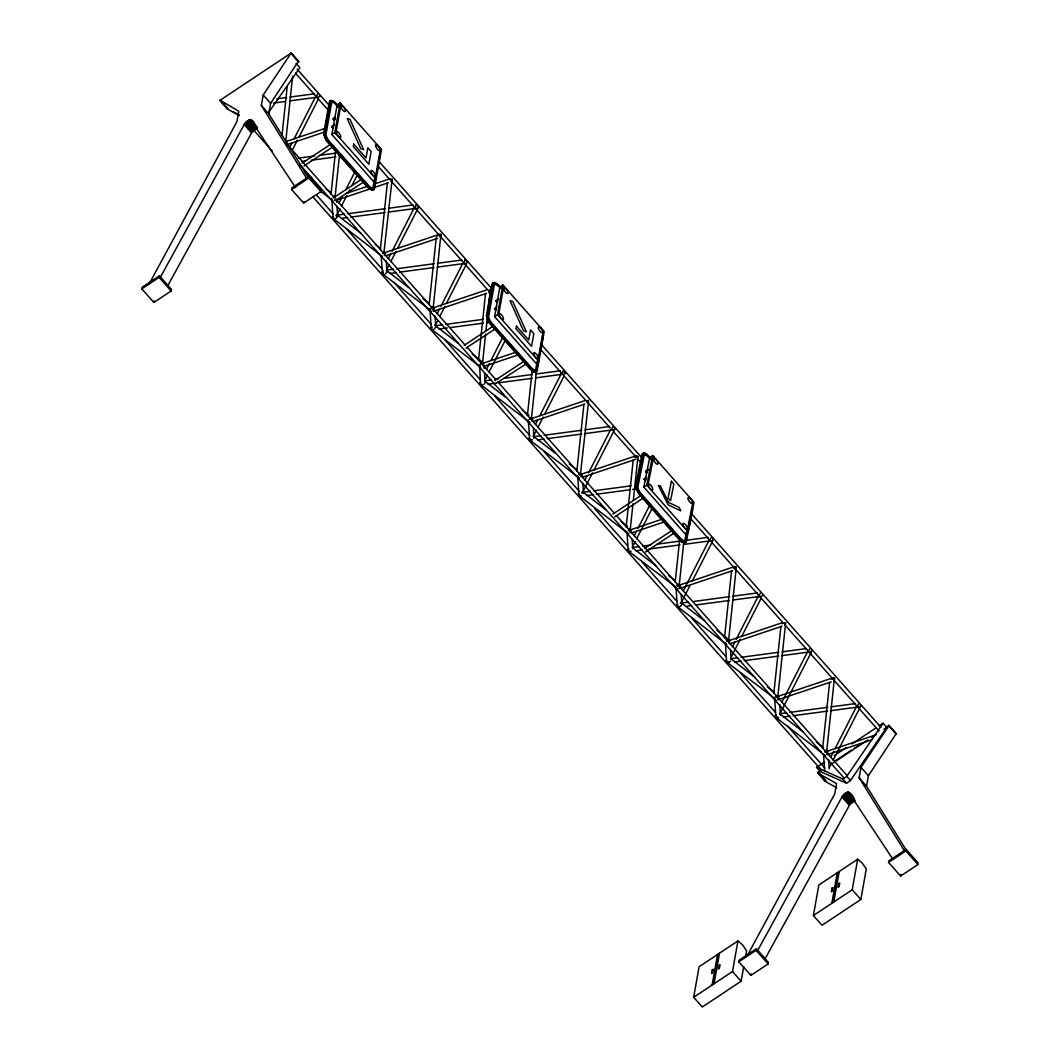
<?xml version="1.0" encoding="UTF-8"?>
<svg xmlns="http://www.w3.org/2000/svg" width="1060" height="1060" viewBox="0 0 1060 1060"><rect width="100%" height="100%" fill="white"/><g stroke="black" fill="none" stroke-linecap="round" stroke-linejoin="round"><path stroke-width="1.5" d="M418.435 207.389L418.342 207.614M563.509 370.324L561.76 374.048M711.247 537.566L709.63 540.295M857.01 706.861L858.706 703.8M282.04 135.309L287.22 86.191M285.723 141.656L292.639 76.161M331.011 194.179L335.675 149.964M339.531 154.68L335.04 197.253L333.105 197.915M380.328 249.762L387.404 182.638M383.879 253.115L392.134 179.166M429.154 304.816L436.243 237.678M431.751 308.579L433.182 307.917L440.973 234.207M478.471 360.4L485.559 293.276M481.598 363.938L482.499 363.5L485.626 334.006M485.97 330.733L487.348 317.629M488.554 306.168L490.29 289.791M527.403 415.56L532.239 369.715M530.53 419.098L531.431 418.66L536.453 371.146M576.852 471.289L583.928 404.165M580.403 474.642L588.658 400.693L586.723 401.356M626.168 526.886L633.244 459.762M629.282 530.424L630.197 529.987L632.966 503.765M633.31 500.492L637.974 456.277M675.193 582.152L679.685 539.58M677.79 585.915L679.235 585.226L683.726 542.654L684.906 541.965A7.513 2.796 56.6 0 0 685.899 540.852L692.021 510.151A7.513 2.796 56.6 0 0 691.942 508.35M724.51 637.749L731.599 570.611M727.637 641.287L728.538 640.85L736.157 568.769M773.826 693.333L780.915 626.208M776.423 697.096L777.868 696.407L785.646 622.724L783.711 623.399M822.653 748.373L829.569 682.892M825.263 752.136L826.681 751.487L834.472 677.777M307.93 176.887L268.776 113.804L270.631 103.376L298.204 61.493M907.439 852.054L866.55 786.162L868.405 775.748L896.084 733.798M337.319 217.035C336.802 218.519 332.933 220.4 333.118 217.764M431.195 328.865L430.108 310.063M482.817 385.018L480.511 384.462L479.65 365.143M529.748 440.284L528.344 420.807M578.892 495.351L577.793 476.55M582.298 474.853L581.635 476.324M726.63 662.182L725.464 642.996M141.815 288.877L142.093 287.286L159.384 275.812L171.442 289.406L171.163 290.983L153.872 302.458L141.815 288.877L159.106 277.402L159.384 275.812M153.872 302.458L154.15 300.881M306.605 178.332L261.369 105.444L263.224 95.016L291.169 53L220.135 100.249L238.765 111.247L236.91 121.661L149.102 284.04M291.566 189.488L291.844 187.911L309.136 176.424L321.193 190.018L320.915 191.608L303.624 203.083L291.566 189.488L308.857 178.014L309.136 176.424M303.624 203.083L303.902 201.493M324.281 133.494L324.863 130.248M325.433 127.014L326.877 118.905M327.46 115.672L328.03 112.426M328.613 109.18L329.183 105.947M332.76 127.955L333.45 127.16L332.509 126.1L333.383 127.544L332.76 127.955L331.886 126.511L334.523 124.484M334.827 119.462L333.887 118.402L334.761 119.846L334.139 120.257L333.264 118.813L335.397 116.945M331.82 126.895L332.509 126.1M333.198 119.197L333.887 118.402M334.139 120.257L333.264 118.813M340.127 102.886L334.841 132.579L376.207 179.206L373.239 181.18L331.86 134.541L337.146 104.861L340.127 102.886L381.494 149.513L374.458 188.601A8.268 3.034 56.4 0 1 373.796 189.7L370.602 188.72A8.268 3.034 56.4 0 1 368.575 186.798L329.077 142.278A8.268 3.034 56.4 0 1 327.156 139.748L324.744 134.408A8.268 3.034 56.4 0 1 324.625 132.421L330.11 101.627A8.268 3.034 56.4 0 1 330.786 100.528L333.966 101.508A8.268 3.034 56.4 0 1 336.007 103.43L338.193 105.907M335.768 133.626L341.068 103.946M374.471 179.034L373.054 187.01A6.015 2.2 56.4 0 1 368.774 185.699L329.276 141.179A6.015 2.2 56.4 0 1 326.043 134.011L331.528 103.218A6.015 2.2 56.4 0 1 335.808 104.529L337.994 107.007M375.267 178.146L380.553 148.453M376.3 175.099L373.994 188.07A7.513 2.756 56.4 0 1 373.041 189.184L371.079 188.587A7.513 2.756 56.4 0 1 368.642 186.427L329.143 141.921A7.513 2.756 56.4 0 1 326.877 138.78L325.407 135.495A7.513 2.756 56.4 0 1 325.102 132.951L330.587 102.157A7.513 2.756 56.4 0 1 331.541 101.044L333.502 101.641A7.513 2.756 56.4 0 1 335.94 103.8L338.127 106.265M376.883 171.866L377.453 168.619M378.897 160.524L379.48 157.278M487.587 312.329L490.184 297.741M490.753 294.508L492.489 284.782A7.513 2.756 56.4 0 1 492.82 284.014M495.484 310.037L496.173 309.242L495.484 310.037L494.609 308.592L496.756 306.711M496.849 302.339L497.551 301.543L496.849 302.339L495.987 300.894L498.77 298.894M494.543 308.977L496.504 308.129M495.908 301.279L496.61 300.483L497.471 301.928M502.851 284.954L497.551 314.648L538.93 361.288L535.962 363.262L494.583 316.622L499.869 286.929L502.851 284.954L544.217 331.594L537.182 370.669A8.268 3.034 56.4 0 1 536.519 371.768L534.863 372.471L532.517 371.344A8.268 3.034 56.4 0 1 530.477 369.423L490.992 324.903A8.268 3.034 56.4 0 1 489.058 322.359L486.646 317.033A8.268 3.034 56.4 0 1 486.527 315.045L492.012 284.252A8.268 3.034 56.4 0 1 492.688 283.152L495.219 283.669M498.492 315.708L503.778 286.014M537.195 361.102L535.777 369.079A6.015 2.2 56.4 0 1 531.484 367.78L491.999 323.26A6.015 2.2 56.4 0 1 488.753 316.092L494.238 285.299A6.015 2.2 56.4 0 1 498.531 286.611M537.99 360.228L543.276 330.534M537.817 363.116L538.387 359.87M538.44 360.426L536.718 370.139A7.513 2.756 56.4 0 1 535.75 371.265L533.803 370.669A7.513 2.756 56.4 0 1 531.365 368.509L491.867 323.989A7.513 2.756 56.4 0 1 489.601 320.849L488.117 317.576A7.513 2.756 56.4 0 1 487.825 315.032L493.298 284.239A7.513 2.756 56.4 0 1 494.265 283.113L496.226 283.709A7.513 2.756 56.4 0 1 498.664 285.869L500.85 288.346M539.023 357.18L539.606 353.934M540.176 350.701L541.62 342.592M743.696 966.76L741.112 981.229L702.276 1007L693.664 997.288L699.096 966.733L737.932 940.962L742.437 944.738L746.558 950.688L745.405 957.114M712.108 985.045L717.54 954.49M713.075 984.396L718.521 953.854M714.042 983.76L719.488 953.205M693.664 997.288L732.5 971.516L737.932 940.962M738.807 961.817L739.085 960.228L756.376 948.753L768.434 962.347L768.155 963.938L750.864 975.412L738.807 961.817L756.098 950.343L756.376 948.753M750.864 975.412L751.142 973.822M813.391 915.535L818.837 884.994L857.672 859.223L862.178 862.999L866.285 868.935L860.853 899.49L822.017 925.261L813.391 915.535L852.227 889.764L857.672 859.223M831.848 903.292L837.281 872.751M832.815 902.656L838.248 872.115M833.783 902.007L839.228 871.466M904.379 850.703L859.13 777.801L860.998 767.387L889.088 725.451L885.815 727.319M888.558 862.429L888.837 860.853L906.128 849.378L918.185 862.972L917.907 864.549L900.616 876.024L888.558 862.429L905.849 850.955L906.128 849.378M900.616 876.024L900.894 874.447M644.957 480.524L645.646 479.729L644.957 480.524L644.082 479.08L645.938 477.384M645.54 471.779L646.242 470.998L647.103 472.442L646.481 472.853L645.62 471.408L648.256 469.381M644.016 479.451L645.951 478.617M646.481 472.853L647.183 472.058M643.831 487.083L649.74 457.483L652.708 455.522L694.035 502.387L688.125 532.001L685.158 533.948L643.831 487.083L646.799 485.122L652.708 455.522M647.74 486.195L653.649 456.582M686.549 531.828L684.959 539.779A6.015 2.239 56.6 0 1 680.613 538.44L641.167 493.708A6.015 2.239 56.6 0 1 637.987 486.513L644.122 455.813A6.015 2.239 56.6 0 1 648.468 457.151L650.601 459.576M687.185 530.928L693.094 501.327M686.191 538.679L686.84 535.459M689.424 522.527L690.06 519.294M286.213 143.431L285.564 141.801M332.085 199.677L332.138 200.95L333.171 201.281M391.988 179.59L390.915 181.552M479.557 365.899L479.597 367.171L480.63 367.502M676.28 587.651L676.585 589.161L677.817 589.108M725.596 643.248L725.636 644.52L726.67 644.851M774.913 698.831L775.218 700.342L776.45 700.289M834.803 678.758L833.73 680.706M239.003 115.54L227.502 109.034L220.215 100.143M747.658 954.954L834.684 794.033L836.539 783.618L817.817 773.005L821.248 770.169M818.267 772.197L825.687 780.558L825.276 781.392L836.777 787.911M808.263 651.476L809.88 648.746M317.735 93.995L316.065 97.374L289.857 100.885M612.892 426.716L611.222 430.082L585.014 433.593M384.356 252.876L382.421 253.512M433.182 307.917L431.831 308.327M482.499 363.5L480.577 364.15M531.431 418.66L529.496 419.296M580.88 474.403L579.529 474.814M630.197 529.987L628.262 530.623M728.538 640.85L726.617 641.486M826.681 751.487L825.329 751.898M298.708 61.652L290.996 53.027M380.381 254.89L332.575 218.029L333.555 216.77M429.803 309.732L381.401 273.069L383.375 270.883M429.207 309.931L429.777 309.109M479.544 365.037L478.603 365.581L430.718 328.653L432.175 326.944M472.177 354.067L482.512 362.043L481.942 362.865M528.476 420.184L527.535 420.727L479.65 383.813L480.63 382.554M577.183 476.404L529.099 439.555L529.669 438.721M576.905 476.417L577.25 475.741M626.818 531.802L626.129 531.524M675.856 587.068L627.441 550.405L628.898 548.696M675.246 587.267L675.167 586.789M724.642 642.917L676.757 606.002L677.737 604.743M716.918 630.408L728.551 639.379L727.571 640.637M774.489 698.262L726.073 661.586L726.643 660.764A2.2 1.02 -13.4 0 1 725.689 660.34M773.893 698.46L773.8 697.97M821.421 752.507L774.913 716.626L776.37 714.917M220.043 100.435L227.45 108.875M335.53 199.015L334.576 200.486M430.466 309.798L430.89 311.931M482.777 365.753L482.949 363.977L481.929 363.633M531.709 420.913L531.881 419.124L530.384 418.952L585.16 400.534M578.164 476.284L577.978 478.06L579.475 478.245M581.145 476.656L581.331 474.867L580.297 474.535M728.816 643.102L728.988 641.313L727.491 641.128L782.267 622.724M386.874 272.128L385.257 274.05M435.7 327.169L434.083 329.09M533.723 438.416L533.432 428.28M289.685 147.459L291.924 143.087M294.163 138.701L315.019 97.785M292.215 150.361L297.423 140.132M298.92 137.217L318.291 99.216M339.001 203.056L341.983 197.213M345.706 189.899L354.65 172.369M336.311 216.187L340.035 208.873M341.532 205.958L346.739 195.729M348.236 192.801L349.72 189.886M351.96 185.5L357.18 175.271M388.318 258.653L390.557 254.268M392.041 251.339L413.652 208.966M386.383 270.313L389.351 264.47M390.849 261.542L396.056 251.313M397.553 248.398L417.667 208.939M437.157 313.694L439.383 309.308M440.88 306.38L462.478 264.006M435.209 325.354L437.449 320.968M439.675 316.595L444.895 306.366M446.379 303.438L466.493 263.98M486.474 369.277L489.455 363.434M490.939 360.519L502.864 337.133M484.526 380.951L487.507 375.108M488.991 372.179L504.639 341.492M535.406 424.437L537.632 420.051M539.871 415.666L561.469 373.292M533.458 436.11L536.439 430.254M537.923 427.339L543.144 417.11M544.628 414.182L564 376.194M584.842 480.18L587.081 475.794M588.565 472.866L610.176 430.492M582.152 493.298L592.58 472.839M594.077 469.925L614.191 430.466M634.158 535.764L636.398 531.378M637.895 528.463L649.807 505.077M632.224 547.437L635.205 541.594M636.689 538.666L652.337 507.978M683.197 591.029L709.272 539.885M681.249 602.703L690.192 585.16M692.418 580.787L712.532 541.329M732.513 646.626L734.739 642.241M736.236 639.312L757.834 596.939M730.565 658.286L740.251 639.299M741.735 636.371L761.106 598.383M781.829 702.21L807.905 651.078M779.882 713.883L811.165 652.51M830.656 757.264L833.637 751.408M835.121 748.492L856.732 706.119M829.463 767.466L831.689 763.081M833.187 760.153L860.004 707.55M160.153 277.654L244.184 124.603C246.887 120.005 252.359 116.812 254.996 124.616M167.573 286.014L251.949 132.341L257.341 128.114L249.922 119.753M757.131 951.456L841.958 796.974C845.893 790.985 850.08 789.952 854.029 798.458M764.551 959.817L849.722 804.712L855.115 800.472L847.695 792.112M531.616 439.9L530.941 440.827M728.591 661.93L727.915 662.871M777.417 716.984L776.755 717.912M298.602 61.851L290.784 53.133M415.984 205.07L416.434 204.54L414.804 208.515L388.49 212.066M464.81 260.111L465.26 259.581L463.538 263.609L437.316 267.107M384.303 255.619L384.952 253.685L383.773 253.009M433.129 310.659L433.633 308.38L432.135 308.195L486.911 289.791M634.49 457.35L635.695 456.012M637.166 458.212L637.802 456.277L634.861 457.43M630.143 532.743L630.647 530.464L629.15 530.278M679.168 588.008L679.672 585.73L677.698 585.809M782.161 623.797L782.889 622.843M784.824 624.658L785.473 622.724M777.801 699.189L778.318 696.91L776.331 696.99M826.628 754.23L827.144 751.951L825.17 752.043M816.544 767.347L842.793 779.007L846.768 776.357L883.033 723.238L886.743 727.412L850.478 780.544L846.503 783.181L820.254 771.534L816.544 767.347L824.693 761.954M268.538 112.506L299.874 67.734L296.164 63.547M483.267 365.435L483.612 363.275L481.624 363.394M484.791 383.269L483.956 384.263M681.514 605.008L680.679 606.015M648.256 470.136L646.163 471.369M334.47 196.63L334.973 195.756L333.555 196.683M580.323 473.754L580.284 473.131M826.124 750.838L826.694 750.016L825.21 750.878M440.231 237.135L441.278 234.75M587.306 402.933L588.221 400.19M733.176 567.696L734.037 566.875M735.097 569.525L735.759 566.543M831.808 678.89L832.67 678.055M334.337 125.517L332.442 126.484M530.464 418.448L531.444 417.19L529.947 418.064M579.396 493.894L578.415 495.139L626.221 532.001M730.472 661.122L729.439 662.023M220.387 99.931L227.715 108.398M676.704 585.557L678.215 584.272M775.337 696.738L776.861 695.466M335.437 118.097L333.82 118.786M431.182 307.744L432.175 306.936M578.879 474.231L579.873 473.423M726.537 640.677L728.551 639.379M488.594 292.56L490.117 289.791M481.015 362.904L482.512 362.043M628.712 529.39L629.614 528.715M330.058 101.044L330.879 100.501M373.65 189.144A8.268 3.034 56.4 0 1 372.974 190.23L369.794 189.263A8.268 3.034 56.4 0 1 367.754 187.342L328.269 142.822A8.268 3.034 56.4 0 1 326.334 140.291L323.936 134.951A8.268 3.034 56.4 0 1 323.817 132.964L329.302 102.171A8.268 3.034 56.4 0 1 329.965 101.071L332.019 100.461M331.449 101.084L332.27 100.541M332.986 101.932L333.807 101.389M323.989 135.15L324.797 134.62M324.731 137.31L325.552 136.767M324.916 137.734L325.738 137.191M325.645 138.555L326.467 138.012M331.86 134.541L334.841 132.579M326.202 140.053L327.01 139.509M369.953 189.382L370.775 188.839M339.306 154.826L367.82 186.971A7.513 2.756 56.4 0 0 370.258 189.131L372.656 189.197M371.49 190.23L372.312 189.687M371.742 190.31L372.563 189.766M372.882 190.27L373.69 189.727M492.781 283.113L494.344 282.464L496.69 283.577A8.268 3.034 56.4 0 1 498.717 285.511L500.916 287.976M493.92 283.086L494.728 282.543M494.172 283.166L494.993 282.623M493.814 283.643L494.636 283.099M486.712 317.231L487.52 316.688M514.087 350.502L491.058 324.532A7.513 2.756 56.4 0 1 488.792 321.392L487.574 318.901L488.368 318.278M487.454 319.391L488.262 318.848M487.64 319.815L488.461 319.272M488.368 320.623L489.177 320.08M494.583 316.622L497.551 314.648M488.912 322.134L489.733 321.591M532.676 371.45L533.498 370.921M534.571 371.822L535.38 371.278M534.213 372.312L535.022 371.768A7.513 2.756 56.4 0 0 535.565 371.45M534.465 372.378L535.287 371.848M834.193 755.647L846.397 747.538M851.829 743.948L876.249 727.73M878.965 725.928L883.033 723.238M834.988 761.053L851.471 750.109M854.214 748.294L861.091 743.736M831.106 764.326L867.742 740.012M871.81 737.323L875.891 734.62M884.027 729.214L886.743 727.412M302.087 163.147L330.866 144.16M303.981 165.93L332.774 146.942M334.218 197.345L362.017 179.007M336.113 200.128L363.925 181.79M464.2 345.335L492.979 326.334M494.887 329.117L465.923 348.104M495.007 380.408L524.13 361.195M526.038 363.977L496.517 383.084M685.555 541.912A8.268 3.087 56.6 0 1 684.853 543.011L681.62 542.018A8.268 3.087 56.6 0 1 679.579 540.083L640.134 495.338A8.268 3.087 56.6 0 1 638.213 492.794L635.854 487.441A8.268 3.087 56.6 0 1 635.775 485.453L641.896 454.753A8.268 3.087 56.6 0 1 642.599 453.667L644.268 452.978L646.64 454.117A8.268 3.087 56.6 0 1 648.68 456.065L650.813 458.476M643.857 453.6L644.665 453.07M684.482 541.965L682.918 541.355A7.513 2.796 56.6 0 1 680.467 539.169L641.022 494.437A7.513 2.796 56.6 0 1 638.769 491.283L637.325 487.998A7.513 2.796 56.6 0 1 637.06 485.453L643.182 454.753A7.513 2.796 56.6 0 1 644.175 453.64L644.93 453.15M650.747 458.848L648.614 456.423A7.513 2.796 56.6 0 0 646.163 454.25L643.367 454.183M645.659 454.541L646.481 454.011M635.907 487.653L636.729 487.11M636.636 489.8L637.444 489.269M636.822 490.237L637.63 489.693M637.537 491.045L638.358 490.515M638.08 492.555L638.889 492.012M612.799 514.1L640.213 496.014M614.707 516.883L643.486 497.895M691.544 509.025L692.405 508.694A8.268 3.087 56.6 0 1 692.498 510.682L686.363 541.382A8.268 3.087 56.6 0 1 685.661 542.468L682.428 541.475A8.268 3.087 56.6 0 1 680.401 539.54L640.942 494.795A8.268 3.087 56.6 0 1 639.034 492.251L636.676 486.911A8.268 3.087 56.6 0 1 636.583 484.923L642.718 454.223A8.268 3.087 56.6 0 1 643.42 453.124M644.93 548.298L671.417 530.835M645.514 551.955L674.637 532.743M681.792 542.137L682.6 541.594M683.329 542.985L684.402 542.534M684.747 543.038L685.568 542.508M497.564 300.656L496.623 300.96M532.332 439.834L530.119 440.457M631.097 551.173L628.514 551.611M680.122 606.439L677.552 606.876M778.755 717.62L775.947 717.779M330.972 198.816L331.343 198.829M436.587 235.916L440.536 234.326M760.51 592.567L758.894 596.542L732.672 600.039M430.068 309.03L428.651 309.692L430.002 309.268M831.358 678.917L834.034 677.883M888.678 725.438L896.429 734.116M733.785 568.041L736.183 567.166M390.199 179.829L391.697 179.273M438.35 235.373L437.263 235.784M488.342 290.466L489.852 289.91M530.557 418.554L532.849 419.111M581.185 495.908L578.972 495.735M727.663 640.73L729.969 641.3M728.856 662.367L726.869 662.474M677.87 585.676L679.235 585.226M776.503 696.857L777.868 696.407M536.519 371.768L533.326 370.801A8.268 3.034 56.4 0 1 531.298 368.88L491.8 324.36A8.268 3.034 56.4 0 1 489.879 321.816L487.467 316.49A8.268 3.034 56.4 0 1 487.348 314.502L492.834 283.709A8.268 3.034 56.4 0 1 493.496 282.609M642.599 453.667L645.182 454.21M286.24 141.444L325.367 128.3M287.445 144.491L325.009 131.864M346.514 193.357L366.853 186.52M374.683 183.883L390.332 178.623M336.762 200.075L371.185 188.508M374.326 187.448L388.41 182.718M384.873 252.624L439.648 234.22M386.078 255.672L437.727 238.315M433.341 311.243L486.553 293.355M481.452 363.792L515.889 352.212M484.234 366.309L518.658 354.729M533.154 421.456L584.802 404.099M581.397 474.151L636.172 455.747M582.602 477.199L635.814 459.311M630.713 529.748L660.446 519.758M631.919 532.796L664.792 521.745M678.175 585.544L734.514 566.596M679.38 588.578L732.592 570.691M730.274 643.645L781.909 626.288M776.821 696.725L833.147 677.79M778.027 699.759L831.226 681.885M825.647 751.765L875.719 734.938M826.853 754.813L872.234 739.549M530.026 422.516L528.781 422.569L528.383 421.549M628.792 533.842L627.547 533.895L627.136 532.875M825.289 755.329L824.044 755.383L823.527 754.097L824.601 770.898M285.431 141.351L287.061 141.749M384.065 252.532L385.694 252.929M384.078 274.606L382.368 273.825L381.202 255.486M432.904 307.572L434.6 308.367M432.904 329.647L431.274 329.249M580.588 474.058L582.218 474.456M579.423 477.795L577.726 477.013M629.905 529.655L631.614 530.437M678.943 584.921L680.653 585.703M777.576 696.102L779.285 696.897M826.403 751.142L828.112 751.938M276.832 98.832L286.664 97.52M289.936 97.083L314.515 93.797M273.467 103.072L284.941 101.548M298.297 158.152L314.674 155.966M319.59 155.303L335.98 153.117M301.477 161.518L304.763 161.08M311.309 160.206L335.887 156.92M336.139 215.273L344.341 214.186M347.614 213.749L385.297 208.701M388.569 208.263L413.148 204.977M342.605 218.201L347.521 217.552M350.794 217.115L385.204 212.503M386.608 270.101L393.167 269.227M396.44 268.79L434.123 263.741M437.409 263.304L461.988 260.018M389.802 273.467L396.347 272.592M399.633 272.155L434.043 267.544M435.925 325.698L442.484 324.81M445.757 324.373L483.44 319.338M439.118 329.064L447.307 327.964M450.593 327.527L483.36 323.141M486.633 322.704L489.906 322.267M484.857 380.845L491.416 379.97M494.689 379.533L497.962 379.096M504.52 378.221L532.372 374.498M535.658 374.061L560.236 370.761M488.05 384.21L496.239 383.124M499.512 382.686L532.292 378.301M535.565 377.863L561.774 374.352M534.306 436.587L540.865 435.713M544.138 435.276L581.821 430.227M585.093 429.79L609.672 426.504M537.5 439.953L544.045 439.078M547.331 438.641L581.728 434.03M581.98 492.397L590.182 491.297M593.454 490.859L631.137 485.825M586.816 495.55L593.361 494.662M596.648 494.225L629.415 489.839M632.688 489.402L635.96 488.965M632.648 547.45L639.207 546.562M642.479 546.125L650.681 545.039M657.226 544.151L680.162 541.09M686.721 540.216L708.027 537.367M635.841 550.816L642.4 549.928M648.945 549.053L680.083 544.893M683.356 544.456L709.577 540.944M680.335 603.259L688.523 602.159M693.439 601.497L729.492 596.674M732.765 596.237L757.344 592.951M686.801 606.188L691.716 605.525M696.632 604.862L729.399 600.49M731.281 658.631L737.84 657.756M741.112 657.306L778.808 652.271M782.081 651.834L806.66 648.548M734.474 661.996L741.033 661.122M744.305 660.685L778.716 656.074M781.988 655.636L808.21 652.125M780.12 713.672L786.666 712.797M789.952 712.36L827.635 707.312M830.908 706.874L855.486 703.588M783.3 717.037L789.859 716.163M793.132 715.725L827.542 711.114M830.815 710.677L857.037 707.166M888.863 725.371L896.508 733.865M371.808 189.74L372.219 189.727A7.513 2.756 56.4 0 0 372.842 189.369M534.942 371.808L532.981 371.212A7.513 2.756 56.4 0 1 531.166 369.715M336.47 215.193L337.544 215.683M382.355 256.361L381.282 255.871M480.498 366.999L479.345 366.111M529.43 422.158L528.277 421.27M628.196 533.485L627.043 532.597L628.209 550.935M726.537 644.334L725.385 643.46M382.064 256.891L381.308 256.189M682.667 542.203L684.084 542.495A7.513 2.796 56.6 0 0 684.733 542.15M430.704 311.375L430.029 310.527M676.744 588.711L676.068 587.863L677.234 606.201M775.377 699.892L774.701 699.043L775.867 717.395M233.385 111.856L239.162 114.864M305.32 172.899L311.786 177.881M326.003 188.839L331.171 192.827M320.729 191.33L331.065 199.293M336.55 214.544L361.102 233.465M375.319 244.436L380.487 248.411M386.675 270.578L408.643 287.512M422.86 298.469L429.313 303.452M434.706 325.168L457.96 343.109M484.923 381.322L505.593 397.261M522.394 410.22L528.861 415.202M533.074 436.071L555.042 453.004M569.26 463.962L577.011 469.938M582.39 491.654L605.658 509.595M621.16 521.547L627.626 526.529M632.714 547.914L655.968 565.855M668.9 575.818L675.352 580.8M680.745 602.517L705.297 621.452M731.347 659.108L754.614 677.035M767.533 686.999L773.986 691.981M780.187 714.149L803.44 732.076M816.359 742.04L822.825 747.022M888.558 725.504L896.376 734.222M291.315 53.08L298.748 61.493M297.091 69.152L328.905 105.02M379.374 161.902L492.383 289.287M540.666 343.705L641.605 457.483M692.074 514.378L880.78 727.094M295.382 73.1L328.295 110.2M377.665 165.85L389.735 179.458M391.922 181.936L487.375 289.526M489.574 292.003L491.774 294.481M540.043 348.886L610.268 428.041M613.554 431.751L635.496 456.489M637.696 458.967L640.982 462.677M690.351 518.327L709.008 539.355M711.207 541.819L782.519 622.207M784.718 624.684L879.071 731.042M495.987 300.894L496.928 301.954M495.166 308.553L496.106 309.613M494.609 308.592L495.55 309.652M331.886 126.511L332.827 127.571M516.286 352.98L530.543 369.052M336.007 151.116L328.335 142.451A7.513 2.756 56.4 0 1 326.069 139.31L325.195 137.641M860.998 767.387L868.405 775.748M263.224 95.016L270.631 103.376M859.13 777.801L866.55 786.162M261.369 105.444L268.776 113.804M286.187 143.312L334.47 197.73M336.669 200.207L465.035 344.911M467.235 347.389L495.762 379.546M497.962 382.024L614.27 513.12M616.456 515.597L846.887 775.337M846.768 776.357L850.478 780.544M299.834 164.578L844.065 778.053M842.793 779.007L846.503 783.181M308.857 178.014L320.915 191.608M905.849 850.955L917.907 864.549M848.185 792.085L851.365 795.676M250.412 119.714L257.315 127.279M847.086 792.297L854.506 800.658M316.913 195.504L333.37 214.054M346.527 228.894L381.64 268.471M393.71 282.079L431.009 324.121M445.279 340.207L480.379 379.785M494.649 395.857L529.761 435.435M544.019 451.507L579.131 491.085M594.488 508.402L627.401 545.502M641.671 561.575L676.783 601.152M692.14 618.47L726.153 656.816M740.41 672.888L775.522 712.466M787.593 726.073L824.892 768.116M846.383 792.628L853.803 800.989M249.312 119.926L256.732 128.286M248.61 120.257L256.03 128.618M845.628 793.079L853.048 801.439M247.868 120.707L255.274 129.068M844.86 793.635L852.28 801.996M247.086 121.264L254.506 129.625M844.104 794.271L851.524 802.632M253.751 130.195L272.407 151.222M312.991 196.974L820.983 769.587M246.331 121.9L253.751 130.261M843.415 794.96L850.822 803.321M245.642 122.589L253.048 130.95M842.806 795.663L850.213 804.023M245.032 123.291L252.439 131.652M842.303 796.351L849.722 804.712M841.958 796.974L849.378 805.335M244.529 123.98L251.949 132.341M244.184 124.603L251.604 132.964M818.161 772.303L825.581 780.663M818.068 772.409L825.396 780.875M817.909 772.621L825.276 781.074M817.817 772.806L825.276 781.392M220.029 100.581L227.502 109.034M852.227 889.764L860.853 899.49M159.106 277.402L171.163 290.983M756.098 950.343L768.155 963.938M732.5 971.516L741.112 981.229M644.639 479.041L645.567 480.114M644.082 479.08L645.023 480.14M646.799 485.122L688.125 532.001M653 509.476L640.2 494.967A7.513 2.796 56.6 0 1 637.961 491.813L636.742 489.243M656.193 513.106L660.459 517.942M663.666 521.573L668.992 527.615M671.126 530.04L676.452 536.082M332.191 200.565L331.873 199.889L333.052 218.227M848.53 792.217L892.467 858.6M250.756 119.846L295.607 187.607M487.574 318.901L487.308 318.106A7.513 2.756 56.4 0 1 487.004 315.575M324.85 136.82L324.585 136.038A7.513 2.756 56.4 0 1 324.241 134.011M542.336 337.093L542.548 337.901A8.268 3.034 56.4 0 1 542.667 339.889M485.016 381.905L484.513 373.133M828.602 759.569L829.185 768.752M779.762 704.529L780.451 715.235M730.552 650.469L731.135 659.638M681.236 594.872L681.819 604.054M632.197 539.606L632.78 548.775M582.881 484.022L583.464 493.192M484.022 365.488L484.221 368.549M435.09 316.012L435.779 326.705M386.264 260.959L386.94 271.665M336.55 199.253L336.749 202.314M337.04 206.899L337.623 216.068M682.097 541.885A7.513 2.796 56.6 0 1 679.659 539.712M636.503 488.527A7.513 2.796 56.6 0 1 636.238 485.997M691.597 509.237A8.268 3.087 56.6 0 1 691.676 511.212M645.832 454.66A8.268 3.087 56.6 0 1 646.507 455.217M647.183 455.866A8.268 3.087 56.6 0 1 647.872 456.595M642.373 455.296A7.513 2.796 56.6 0 1 643.009 454.303M860.76 706.092A2.2 1.02 -13.4 0 1 858.269 707.206A2.2 1.02 -13.4 0 1 856.599 706.41M860.375 705.125A2.2 1.02 -13.4 0 1 860.853 705.536M762.604 595.455A2.2 1.02 -13.4 0 1 759.583 596.581A2.2 1.02 -13.4 0 1 758.841 595.19M762.71 594.899A2.2 1.02 -13.4 0 1 762.736 595.163M713.287 539.871A2.2 1.02 -13.4 0 1 710.796 540.984A2.2 1.02 -13.4 0 1 709.127 540.176M712.916 538.904A2.2 1.02 -13.4 0 1 713.221 539.076M677.764 605.286A2.2 1.02 -13.4 0 1 676.545 604.968M811.92 651.052A2.2 1.02 -13.4 0 1 809.442 652.165A2.2 1.02 -13.4 0 1 807.773 651.37M811.549 650.085A2.2 1.02 -13.4 0 1 811.854 650.257M776.397 716.467A2.2 1.02 -13.4 0 1 775.019 715.924M467.248 262.522A2.2 1.02 -13.4 0 1 465.327 263.556A2.2 1.02 -13.4 0 1 463.286 263.331M466.877 261.568A2.2 1.02 -13.4 0 1 467.38 262.231M431.725 327.938A2.2 1.02 -13.4 0 1 430.506 327.633M628.739 550.021A2.2 1.02 -13.4 0 1 627.52 549.703M480.538 383.495A2.2 1.02 -13.4 0 1 479.822 383.216M565.603 372.709A2.2 1.02 -13.4 0 1 563.575 374.312A2.2 1.02 -13.4 0 1 561.336 373.584M564.212 372.166A2.2 1.02 -13.4 0 1 565.43 372.484M529.47 438.654A2.2 1.02 -13.4 0 1 528.582 438.151M614.946 429.008A2.2 1.02 -13.4 0 1 613.024 430.042A2.2 1.02 -13.4 0 1 610.984 429.817M614.151 427.935A2.2 1.02 -13.4 0 1 615.065 428.717M579.409 494.424A2.2 1.02 -13.4 0 1 578.203 494.119M333.569 217.313A2.2 1.02 -13.4 0 1 332.191 216.77M319.789 96.301A2.2 1.02 -13.4 0 1 317.576 97.388A2.2 1.02 -13.4 0 1 315.655 96.884M319.709 95.506A2.2 1.02 -13.4 0 1 319.908 96.009M418.422 207.482A2.2 1.02 -13.4 0 1 415.401 208.595A2.2 1.02 -13.4 0 1 414.645 207.217M418.051 206.514A2.2 1.02 -13.4 0 1 418.541 207.19M383.428 272.857A2.2 1.02 -13.4 0 1 381.679 272.592M535.896 370.682A7.513 2.756 56.4 0 1 535.777 371.119M536.373 371.212A8.268 3.034 56.4 0 1 535.697 372.312M542.203 338.219A7.513 2.756 56.4 0 1 542.203 339.359M379.135 157.105A8.268 3.034 56.4 0 1 379.135 158.351M329.766 102.701A7.513 2.756 56.4 0 1 330.097 101.932M379.997 157.224A8.268 3.034 56.4 0 1 379.944 157.807M416.209 204.885L416.209 204.885M353.722 144.094L353.258 146.664L368.853 164.234L371.119 151.527L367.82 147.817L366.018 157.953L353.722 144.094M516.445 326.175L515.981 328.732L531.577 346.315L533.842 333.608L530.543 329.898L528.741 340.035L516.445 326.175M712.24 969.874L711.591 973.53L712.558 972.894L713.208 969.224L712.24 969.874M719.038 965.355L718.388 969.025L719.356 968.376L720.005 964.719L719.038 965.355M831.981 888.121L831.318 891.791L832.299 891.142L832.948 887.485L831.981 888.121M838.778 883.616L838.115 887.286L839.096 886.637L839.745 882.967L838.778 883.616M671.404 481.267L668.078 497.908L670.543 500.704L673.868 484.062L671.404 481.267M660.393 486.076L658.366 485.48L668.197 504.865L680.758 510.841L679.248 507.462L668.674 502.466L660.393 486.076M363.553 149.579L360.718 148.678L347.283 118.561L350.078 119.462L363.553 149.579M526.277 331.647L523.441 330.746L510.006 300.642L512.801 301.543L526.277 331.647M653.675 459.934A3.511 1.312 56.6 0 0 657.465 464.24A3.511 1.312 56.6 0 0 656.087 459.523A3.511 1.312 56.6 0 0 653.675 459.934M683.024 524.991A3.511 1.312 56.6 0 0 686.814 529.284A3.511 1.312 56.6 0 0 685.436 524.581A3.511 1.312 56.6 0 0 683.024 524.991M688.192 499.088A3.511 1.312 56.6 0 0 691.995 503.394A3.511 1.312 56.6 0 0 690.603 498.677A3.511 1.312 56.6 0 0 688.192 499.088M648.508 485.838A3.511 1.312 56.6 0 0 652.298 490.144A3.511 1.312 56.6 0 0 650.906 485.427A3.511 1.312 56.6 0 0 648.508 485.838M503.871 289.367A3.511 1.285 56.4 0 0 507.674 293.66A3.511 1.285 56.4 0 0 506.229 288.943A3.511 1.285 56.4 0 0 503.871 289.367M533.803 354.305A3.511 1.285 56.4 0 0 537.592 358.585A3.511 1.285 56.4 0 0 536.161 353.881A3.511 1.285 56.4 0 0 533.803 354.305M538.427 328.322A3.511 1.285 56.4 0 0 542.23 332.601A3.511 1.285 56.4 0 0 540.785 327.898A3.511 1.285 56.4 0 0 538.427 328.322M499.247 315.35A3.511 1.285 56.4 0 0 503.036 319.63A3.511 1.285 56.4 0 0 501.605 314.926A3.511 1.285 56.4 0 0 499.247 315.35M341.148 107.299A3.511 1.285 56.4 0 0 344.95 111.578A3.511 1.285 56.4 0 0 343.506 106.874A3.511 1.285 56.4 0 0 341.148 107.299M371.079 172.223A3.511 1.285 56.4 0 0 374.882 176.503A3.511 1.285 56.4 0 0 373.438 171.799A3.511 1.285 56.4 0 0 371.079 172.223M375.704 146.24A3.511 1.285 56.4 0 0 379.507 150.533A3.511 1.285 56.4 0 0 378.062 145.816A3.511 1.285 56.4 0 0 375.704 146.24M336.523 133.268A3.511 1.285 56.4 0 0 340.326 137.561A3.511 1.285 56.4 0 0 338.882 132.845A3.511 1.285 56.4 0 0 336.523 133.268"/></g></svg>
